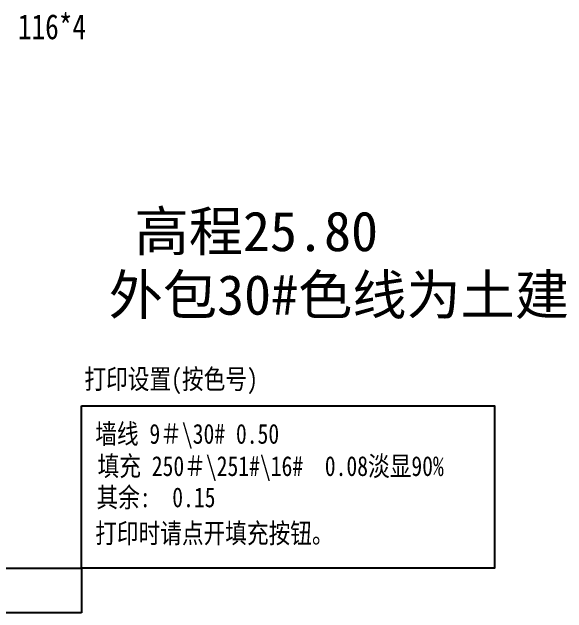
# Model space of a CAD drawing. Extents: x -518115 to 1124316, y -209821 to 1628073.
# Drawn here: x 900792 to 1124316, y 1323632 to 1565514 of the extents above; entities that cross this region are included whole.
import ezdxf
from ezdxf.enums import TextEntityAlignment as Align

# ---------------------------------------------------------------- set-up
doc = ezdxf.new("R2010")
doc.units = 0
doc.header["$LTSCALE"] = 1000
doc.header["$MEASUREMENT"] = 0
for name, color, linetype in [('7text', 31, 'Continuous'), ('text', 7, 'Continuous'), ('图框', 140, 'Continuous'), ('立面栏杆', 242, 'Continuous')]:
    doc.layers.add(name, color=color, linetype=linetype)
doc.styles.add('HT', font='')
doc.styles.add('Tk1', font='')
doc.styles.add('黑体', font='')
doc.styles.get('HT').set_extended_font_data('SimHei')
doc.styles.get('Tk1').set_extended_font_data('SimHei')
doc.styles.get('黑体').set_extended_font_data('SimHei')

msp = doc.modelspace()

# ---------------------------------------------------------------- linework, layer by layer
at = {"layer": '图框', "color": 2}
msp.add_lwpolyline([(928714.1, 1323632.1), (897714.1, 1323632.1), (897714.1, 1341632.1), (928714.1, 1341632.1)], close=True, dxfattribs=at)
at = {"layer": '立面栏杆'}
msp.add_lwpolyline([(928714.1, 1407068.1), (1095177.4, 1407068.1), (1095177.4, 1341632.1), (928714.1, 1341632.1)], close=True, dxfattribs=at)

# ---------------------------------------------------------------- texts
at = {"layer": '7text', "color": 1, "style": 'HT'}
msp.add_text('高程25.80', height=16000, dxfattribs=at).set_placement((950160.3, 1469264.5))
msp.add_text('外包30#色线为土建', height=16000, dxfattribs=at).set_placement((1032434.7, 1452040.3), align=Align.MIDDLE)
at = {"layer": 'text', "color": 1, "style": '黑体', "width": 0.8}
msp.add_text('116*4', height=10094.18, dxfattribs=at).set_placement((903155.5, 1554568.6))
at = {"layer": '图框', "style": 'Tk1', "width": 0.8}
for s, p in [(' 墙线 9＃\\30# 0.50', (929965.6, 1391747.9)), ('填充 250＃\\251#\\16#  0.08淡显90%%%', (935273.4, 1378763.8)), (' 其余:  0.15', (930454.9, 1366186.9)), ('打印时请点开填充按钮。', (934304.1, 1351739.6))]:
    msp.add_text(s, height=8000, dxfattribs=at).set_placement(p)
at = {"layer": '立面栏杆', "style": 'Tk1', "width": 0.8}
msp.add_text('打印设置(按色号)', height=8000, dxfattribs=at).set_placement((929965.6, 1413799))

doc.saveas('drawing.dxf')
